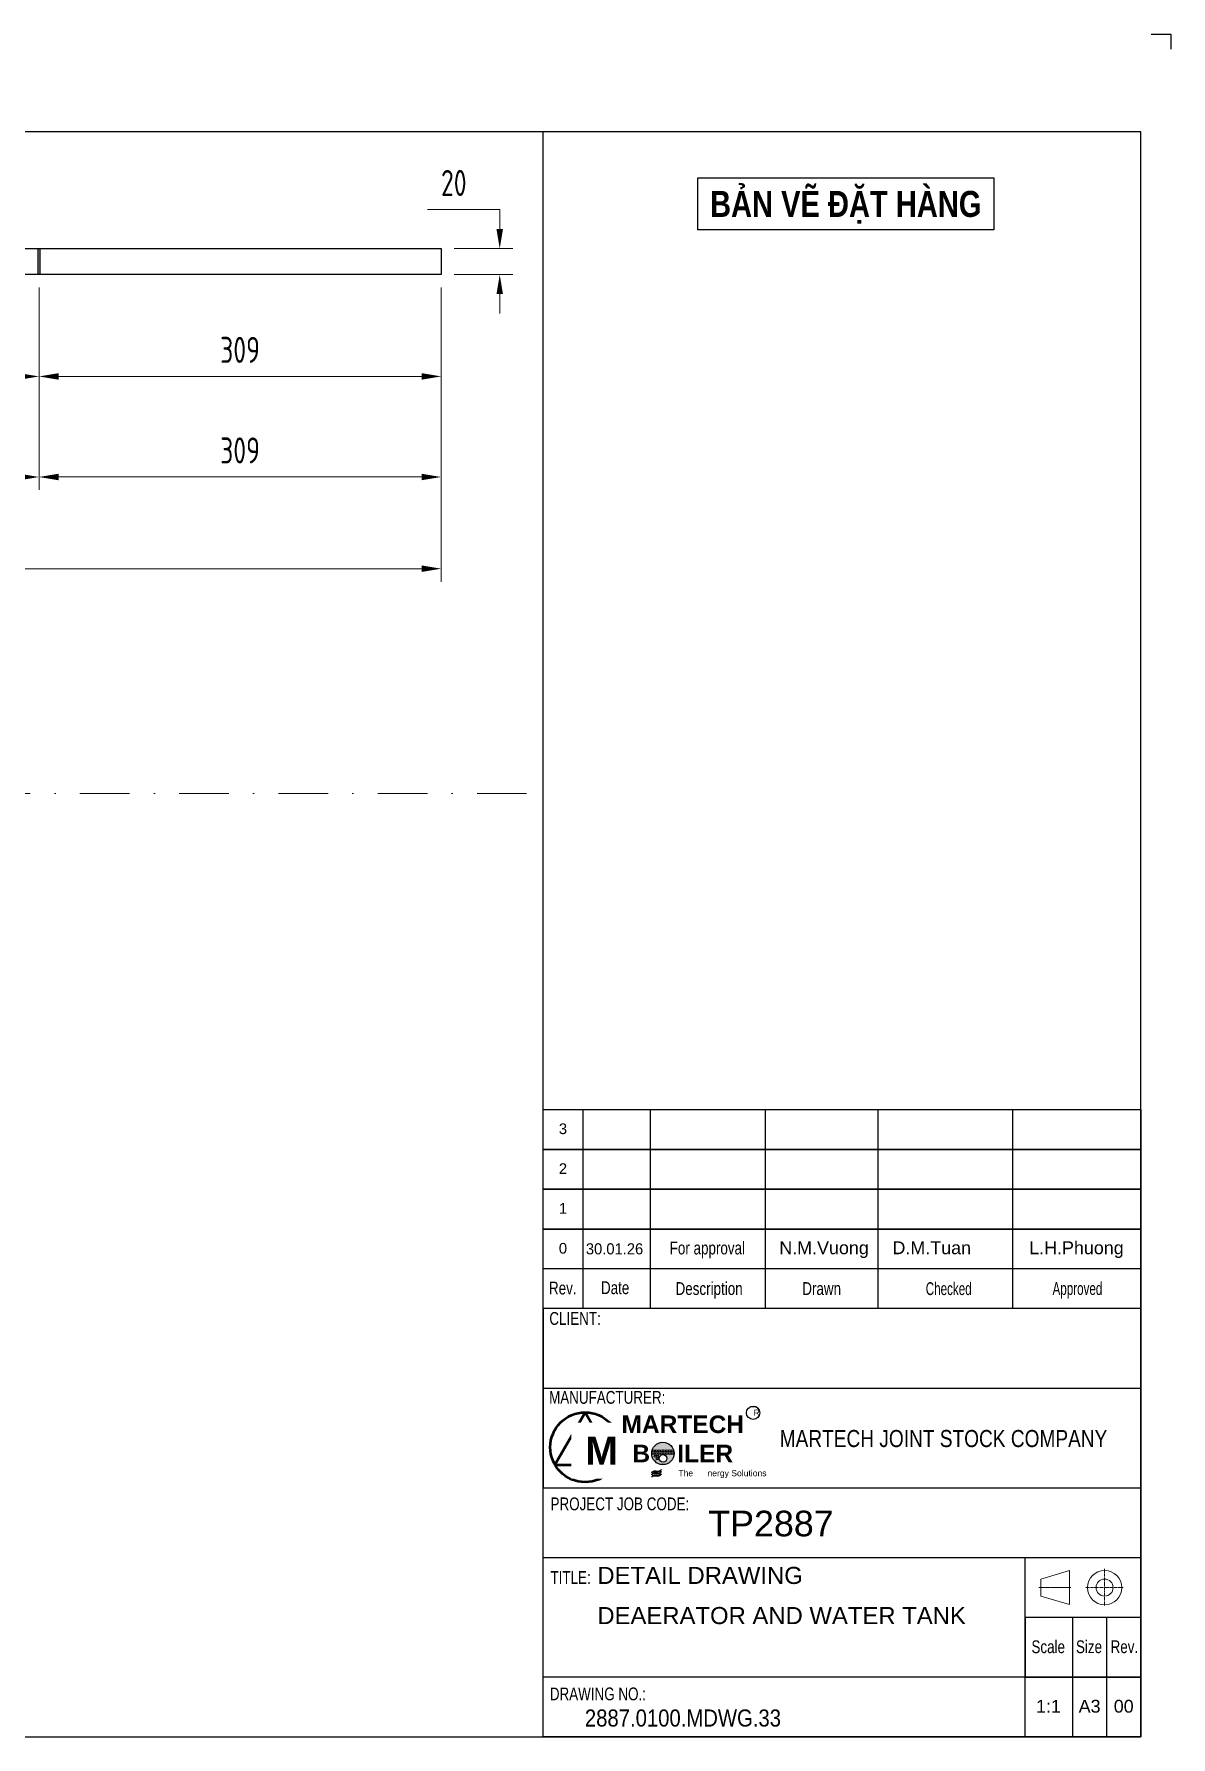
# Model space of a CAD drawing. Header units: millimetres. Extents: x -46397 to 283259, y -8690 to 23983.
# Drawn here: x 241950 to 242823, y -2315 to -1006 of the extents above; entities that cross this region are included whole.
import ezdxf
from ezdxf.enums import TextEntityAlignment as Align

# ---------------------------------------------------------------- set-up
doc = ezdxf.new("R2010")
doc.units = ezdxf.units.MM
doc.linetypes.add('CENTER', pattern=[2, 1.25, -0.25, 0.25, -0.25])
doc.linetypes.add('DASHDOT', pattern=[25.4, 12.7, -6.35, 0, -6.35])
doc.layers.get('Defpoints').update_dxf_attribs({"lineweight": 0})
for name, color, linetype, lineweight in [('AM_8', 1, 'Continuous', 25), ('DAM_8', 1, 'Continuous', 25), ('DCenterline8', 8, 'CENTER', 5), ('Dtext', 255, 'Continuous', 20), ('Long_AM_Box', 5, 'DASHDOT', 9), ('Long_AM_Visible', 30, 'Continuous', 25)]:
    doc.layers.add(name, color=color, linetype=linetype, lineweight=lineweight)
doc.layers.add('DIM', color=8, linetype='Continuous')
doc.styles.add('Chu va so', font='arial.ttf')
doc.styles.add('GHI CHÚ 1', font='isocp_IV25.ttf', dxfattribs={"width": 0.8})
doc.styles.add('GHI CHÚ 2', font='arial.ttf', dxfattribs={"width": 0.8, "height": 1})
doc.styles.add('TCVN', font='arial.ttf')
doc.styles.add('TEXT', font='arial.ttf', dxfattribs={"height": 124})
doc.dimstyles.new('1-30SCALE', dxfattribs={"dimtxt": 75, "dimasz": 75, "dimexe": 37.5, "dimexo": 30, "dimgap": 30, "dimtad": 1, "dimtoh": 1, "dimdec": 0, "dimdsep": 46, "dimtxsty": 'GHI CHÚ 1', "dimcen": 0.09, "dimclrd": 256, "dimclre": 256, "dimclrt": 2, "dimadec": 0, "dimazin": 0, "dimtfac": 1, "dimtdec": 0, "dimtofl": 0, "dimtmove": 0, "dimatfit": 3, "dimfxl": 1, "dimlwd": 0, "dimlwe": 0, "dimarcsym": 0})

# ---------------------------------------------------------------- blocks, each defined once
blk = doc.blocks.new('*U1835')
at = {"lineweight": 25}
for p, q in [((1601.3, 531, 0), (1601.3, 362.4, 0)), ((1658.1, 531, 0), (1658.1, 362.4, 0)), ((1755.4, 531, 0), (1755.4, 362.4, 0)), ((1850.8, 531, 0), (1850.8, 362.4, 0)), ((1964.8, 531, 0), (1964.8, 362.4, 0)), ((1567.6, 295.2), (2073.3, 295.2)), ((2015.6, 101.1, 0), (2015.6, 0)), ((2044.5, 0), (2044.5, 101.1, 0))]:
    blk.add_line(p, q, dxfattribs=at)
at = {"lineweight": 25, "elevation": -0.1}
blk.add_lwpolyline([(2082.1, 1440.9), (2098.8, 1440.9), (2098.8, 1428)], dxfattribs=at)
at = {"lineweight": 25}
for points in [[(0, 0), (2073.3, 0), (2073.3, 1358.1), (0, 1358.1)], [(0, 0), (1567.6, 0), (1567.6, 1358.1), (0, 1358.1)], [(1567.6, 531), (2073.3, 531), (2073.3, 0), (1567.6, 0)], [(1567.6, 531), (2073.3, 531), (2073.3, 497.2), (1567.6, 497.2)], [(1567.6, 497.2), (2073.3, 497.2), (2073.3, 463.5), (1567.6, 463.5)], [(1567.6, 463.5), (2073.3, 463.5), (2073.3, 429.8), (1567.6, 429.8)], [(1567.6, 429.8), (2073.3, 429.8), (2073.3, 396.1), (1567.6, 396.1)], [(1567.6, 210.7), (2073.3, 210.7), (2073.3, 362.4), (1567.6, 362.4)], [(1567.6, 151.7), (2073.3, 151.7), (2073.3, 50.6), (1567.6, 50.6)], [(1975.5, 151.7), (2073.3, 151.7), (2073.3, 0), (1975.5, 0)]]:
    blk.add_lwpolyline(points, close=True, dxfattribs=at)
at = {"lineweight": 50}
blk.add_lwpolyline([(1603.2, 274.6), (1577.6, 230.3), (1628.7, 230.3)], close=True, dxfattribs=at)
at = {"color": 2, "lineweight": 20, "elevation": 0}
blk.add_lwpolyline([(1988.6, 119.2), (2013, 112), (2013, 140.9), (1988.6, 133.6)], close=True, dxfattribs=at)
at = {"lineweight": 25, "elevation": 0}
blk.add_lwpolyline([(1975.5, 50.6), (2073.3, 50.6), (2073.3, 101.1), (1975.5, 101.1)], close=True, dxfattribs=at)
at = {"lineweight": 50}
blk.add_circle((1603.2, 245.1), 29.5, dxfattribs=at)
at = {"color": 2, "lineweight": 20}
for radius in [14.5, 7.23]:
    blk.add_circle((2042.7, 126.4, 0), radius, dxfattribs=at)
at = {"layer": 'DCenterline8', "lineweight": 0, "ltscale": 2}
for p, q in [((2042.7, 142.3, 0), (2042.7, 110.5, 0)), ((2026.8, 126.4, 0), (2058.6, 126.4, 0))]:
    blk.add_line(p, q, dxfattribs=at)
at = {"layer": 'DCenterline8', "lineweight": 0}
blk.add_line((1987, 126.4, 0), (2014.3, 126.4, 0), dxfattribs=at)
at = {"color": 5, "style": 'Chu va so'}
for s, height, width, p in [('For approval', 10.836, 0.75, (1706.6, 408.3, 0)), ('Rev.', 10.84, 0.75, (1584.3, 374.4)), ('Date', 10.84, 0.75, (1628.6, 374.7, 0)), ('Description', 10.836, 0.75, (1708.1, 374, 0)), ('Drawn', 10.84, 0.75, (1803.3, 374, 0)), ('Checked', 10.84, 0.65, (1910.8, 373.9)), ('Approved', 10.84, 0.65, (2019.7, 374, 0)), ('CLIENT:', 10.84, 0.75, (1594.7, 348.7, 0.1)), ('PROJECT JOB CODE:', 10.836, 0.75, (1632.6, 191.8)), ('TITLE:', 10.84, 0.75, (1590.9, 129.5, 0.1)), ('Scale', 10.84, 0.75, (1995, 70.9, 0)), ('Size', 10.84, 0.75, (2029.5, 70.9, 0)), ('Rev. ', 10.84, 0.75, (2061, 70.9, 0)), ('DRAWING NO.:', 10.836, 0.75, (1614, 31, 0.1))]:
    blk.add_text(s, height=height, dxfattribs=dict(at, width=width)).set_placement(p, align=Align.CENTER)
at = {"color": 5, "lineweight": 25, "insert": (1739.4, 252.4, 0), "char_height": 14.448, "width": 333.988, "attachment_point": 4, "style": 'Chu va so'}
blk.add_mtext('\\pxqc;{\\W0.8;MARTECH JOINT STOCK COMPANY}', dxfattribs=at)
at = {"layer": 'Dtext', "ltscale": 0.1}
for tag, p, height, style in [('REV_3', (1580.9, 510.1), 9.03, 'TCVN'), ('FOR_APPROVAL3', (1671.2, 509.5, -0.1), 10.8, 'TCVN'), ('REV_2', (1580.9, 476.4), 9.03, 'TCVN'), ('FOR_APPROVAL2', (1671.2, 475.8, -0.1), 10.8, 'TCVN'), ('REV_1', (1580.9, 442.7), 9.03, 'TCVN'), ('FOR_APPROVAL1', (1671.2, 442, -0.1), 10.8, 'TCVN'), ('REV_0', (1580.9, 409), 9.03, 'TCVN'), ('NGUOI_VE', (1767.5, 408.5, -0.1), 10.8, 'TCVN'), ('NGUOI_KIEM_2', (1863.2, 408.5, -0.1), 10.8, 'TCVN'), ('NGUOI_DUYET', (1978.9, 408.5, -0.1), 10.8, 'TCVN'), ('1.1_A4', (1984.7, 20.6, -0.1), 10.8, 'Chu va so'), ('A4_A4', (2020.7, 20.6, -0.1), 10.8, 'Chu va so'), ('REV.', (2050.4, 20.6, -0.1), 10.8, 'Chu va so')]:
    blk.add_attdef(tag, p, '', height=height, dxfattribs=dict(at, style=style))
for tag, p, height, style, width in [('NGAY_REV03', (1603.8, 509.5, -0.1), 9.39, 'TCVN', 0.95), ('NGAY_REV02', (1603.8, 475.8, -0.1), 9.39, 'TCVN', 0.95), ('NGAY_REV01', (1603.8, 442, -0.1), 9.39, 'TCVN', 0.95), ('NGAY_REV0', (1603.8, 408.3, -0.1), 9.39, 'TCVN', 0.95), ('DWD.NO', (1603, 8.8, -0.1), 14.4, 'Chu va so', 0.85)]:
    blk.add_attdef(tag, p, '', height=height, dxfattribs=dict(at, style=style, width=width))
at = {"layer": 'Dtext', "lineweight": 25, "ltscale": 0.1, "style": 'Chu va so'}
for tag, p, height in [('PROJECT_CODE', (1707.4, 169.8), 21.7), ('TITLE1', (1613.6, 129.5, -0.1), 14.4), ('TITLE2', (1613.6, 95.5, -0.1), 14.4), ('TITLE3', (1613.6, 61.8, -0.1), 14.4)]:
    blk.add_attdef(tag, p, '', height=height, dxfattribs=at)
at = {"insert": (1603.3, 254.1), "char_height": 23.738, "attachment_point": 1, "style": 'TEXT', "bg_fill": 2}
blk.add_mtext('\\pxqc;{\\fArial|b1|i0|c0|p34;M}', dxfattribs=at)
at = {"insert": (1634.7, 272), "char_height": 14.836, "width": 102.18, "attachment_point": 1, "style": 'TEXT', "bg_fill": 2}
blk.add_mtext('\\pxqc;{\\fArial|b1|i0|c0|p34;MARTECH\\PB    ILER}', dxfattribs=at)
h = blk.add_hatch(color=256)
h.dxf.hatch_style = 1
edge = h.paths.add_edge_path()
edge.add_spline(control_points=[(1659.6, 221.9), (1660, 222.2), (1661.8, 223.5), (1665.5, 221.7), (1667.2, 223.8), (1667.8, 224.6)], knot_values=[0, 0, 0, 0, 0.315535, 1.31207, 1.873609, 1.873609, 1.873609, 1.873609], degree=3, periodic=0)
edge.add_spline(control_points=[(1667.8, 224.6), (1667.3, 224.1), (1665.4, 222.3), (1661.2, 224.4), (1659.9, 222.3), (1659.6, 221.9)], knot_values=[0, 0, 0, 0, 0.411397, 1.576501, 1.877595, 1.877595, 1.877595, 1.877595], degree=3, periodic=0)
edge = h.paths.add_edge_path()
edge.add_spline(control_points=[(1659.6, 220), (1660, 220.3), (1661.8, 221.7), (1665.5, 219.8), (1667.2, 222), (1667.8, 222.7)], knot_values=[0, 0, 0, 0, 0.315535, 1.31207, 1.873609, 1.873609, 1.873609, 1.873609], degree=3, periodic=0)
edge.add_spline(control_points=[(1667.8, 222.7), (1667.3, 222.3), (1665.4, 220.4), (1661.2, 222.6), (1659.9, 220.5), (1659.6, 220)], knot_values=[0, 0, 0, 0, 0.411397, 1.576501, 1.877595, 1.877595, 1.877595, 1.877595], degree=3, periodic=0)
at = {"color": 7}
for centre in [(1661.4, 242.1), (1661.4, 239.9), (1662.4, 237.5), (1663.6, 242.1), (1663.6, 239.9), (1664.2, 235.3), (1664.6, 237.5), (1665.8, 242.1), (1665.8, 239.9), (1668, 242.1), (1668, 239.9), (1670.2, 242.1), (1670.2, 239.9), (1672.5, 242.1), (1672.5, 239.9), (1674.7, 242.1), (1674.7, 239.9), (1676.9, 242.1), (1676.9, 239.9)]:
    blk.add_circle(centre, 0.898, dxfattribs=at)
for points in [[(1659.6, 223.6), (1660.5, 224.7), (1666.2, 225.1), (1667.8, 226.3)], [(1659.6, 223.6), (1660.9, 224.4), (1665.8, 224.5), (1667.8, 226.3)], [(1659.6, 221.9), (1660.5, 223), (1666.2, 223.4), (1667.8, 224.6)], [(1659.6, 221.9), (1660.9, 222.7), (1665.8, 222.7), (1667.8, 224.6)], [(1659.6, 220), (1660.5, 221.2), (1666.2, 221.5), (1667.8, 222.7)], [(1659.6, 220), (1660.9, 220.8), (1665.8, 220.9), (1667.8, 222.7)]]:
    blk.add_spline(points, degree=3)
at = {"color": 5, "style": 'Chu va so', "width": 0.75}
blk.add_text('MANUFACTURER:', height=10.836, dxfattribs=at).set_placement((1621.9, 281.9, 0.1), align=Align.CENTER)
at = {"attachment_point": 1, "style": 'TEXT', "bg_fill": 2}
for s, insert, char_height in [('\\pxqc;R', (1745.7, 277), 5.19), ('\\pxqc;The      nergy Solutions', (1682.1, 225.8), 5.193)]:
    blk.add_mtext(s, dxfattribs=dict(at, insert=insert, char_height=char_height))
at = {"layer": 'DAM_8'}
h = blk.add_hatch(color=7, dxfattribs=at)
edge = h.paths.add_edge_path()
edge.add_arc((1669, 239.9), 9.46, 191.4592, 461.3375)
edge.add_arc((1669, 239.9), 9.46, 101.3375, 191.4592)
edge = h.paths.add_edge_path(flags=16)
edge.add_arc((1664.2, 235.3), 0.898, -289.458, 11.4592, ccw=False)
edge.add_arc((1664.2, 235.3), 0.898, 11.4592, 70.542, ccw=False)
edge = h.paths.add_edge_path(flags=16)
edge.add_arc((1676.9, 239.9), 0.898, -211.5113, 11.4592, ccw=False)
edge.add_arc((1676.9, 239.9), 0.898, 11.4592, 148.4887, ccw=False)
edge = h.paths.add_edge_path(flags=16)
edge.add_arc((1662.4, 237.5), 0.898, -304.2526, 11.4592, ccw=False)
edge.add_arc((1662.4, 237.5), 0.898, 11.4592, 55.7474, ccw=False)
edge = h.paths.add_edge_path(flags=16)
edge.add_arc((1676.9, 242.1), 0.898, -200.2428, 11.4592, ccw=False)
edge.add_arc((1676.9, 242.1), 0.898, 11.4592, 159.7572, ccw=False)
edge = h.paths.add_edge_path(flags=16)
edge.add_arc((1674.7, 239.9), 0.898, -219.051, 11.4592, ccw=False)
edge.add_arc((1674.7, 239.9), 0.898, 11.4592, 140.949, ccw=False)
edge = h.paths.add_edge_path(flags=16)
edge.add_arc((1664.6, 237.5), 0.898, -292.0311, 11.4592, ccw=False)
edge.add_arc((1664.6, 237.5), 0.898, 11.4592, 67.9689, ccw=False)
edge = h.paths.add_edge_path(flags=16)
edge.add_arc((1661.4, 239.9), 0.898, -319.4544, 11.4592, ccw=False)
edge.add_arc((1661.4, 239.9), 0.898, 11.4592, 40.5456, ccw=False)
edge = h.paths.add_edge_path(flags=16)
edge.add_arc((1674.7, 242.1), 0.898, -206.0119, 11.4592, ccw=False)
edge.add_arc((1674.7, 242.1), 0.898, 11.4592, 153.9881, ccw=False)
edge = h.paths.add_edge_path(flags=16)
edge.add_arc((1669.1, 235.7), 3.22, -262.499, 11.4592, ccw=False)
edge.add_arc((1669.1, 235.7), 3.22, 11.4592, 97.501, ccw=False)
edge = h.paths.add_edge_path(flags=16)
edge.add_arc((1661.4, 242.1), 0.898, -332.7707, 11.4592, ccw=False)
edge.add_arc((1661.4, 242.1), 0.898, 11.4592, 27.2293, ccw=False)
edge = h.paths.add_edge_path(flags=16)
edge.add_arc((1672.5, 239.9), 0.898, -230.166, 11.4592, ccw=False)
edge.add_arc((1672.5, 239.9), 0.898, 11.4592, 129.834, ccw=False)
edge = h.paths.add_edge_path(flags=16)
edge.add_arc((1663.6, 239.9), 0.898, -307.6137, 11.4592, ccw=False)
edge.add_arc((1663.6, 239.9), 0.898, 11.4592, 52.3863, ccw=False)
edge = h.paths.add_edge_path(flags=16)
edge.add_arc((1670.2, 239.9), 0.898, -246.4575, 11.4592, ccw=False)
edge.add_arc((1670.2, 239.9), 0.898, 11.4592, 113.5425, ccw=False)
edge = h.paths.add_edge_path(flags=16)
edge.add_arc((1665.8, 239.9), 0.898, -290.4056, 11.4592, ccw=False)
edge.add_arc((1665.8, 239.9), 0.898, 11.4592, 69.5944, ccw=False)
edge = h.paths.add_edge_path(flags=16)
edge.add_arc((1672.5, 242.1), 0.898, -215.7954, 11.4592, ccw=False)
edge.add_arc((1672.5, 242.1), 0.898, 11.4592, 144.2046, ccw=False)
edge = h.paths.add_edge_path(flags=16)
edge.add_arc((1668, 239.9), 0.898, -268.4837, 11.4592, ccw=False)
edge.add_arc((1668, 239.9), 0.898, 11.4592, 91.5163, ccw=False)
edge = h.paths.add_edge_path(flags=16)
edge.add_arc((1663.6, 242.1), 0.898, -322.0207, 11.4592, ccw=False)
edge.add_arc((1663.6, 242.1), 0.898, 11.4592, 37.9793, ccw=False)
edge = h.paths.add_edge_path(flags=16)
edge.add_arc((1668, 242.1), 0.898, -267.4803, 11.4592, ccw=False)
edge.add_arc((1668, 242.1), 0.898, 11.4592, 92.5197, ccw=False)
edge = h.paths.add_edge_path(flags=16)
edge.add_arc((1670.2, 242.1), 0.898, -234.0834, 11.4592, ccw=False)
edge.add_arc((1670.2, 242.1), 0.898, 11.4592, 125.9166, ccw=False)
edge = h.paths.add_edge_path(flags=16)
edge.add_arc((1665.8, 242.1), 0.898, -301.7345, 11.4592, ccw=False)
edge.add_arc((1665.8, 242.1), 0.898, 11.4592, 58.2655, ccw=False)
blk.add_circle((1745.3, 274.3), 5.65)
at = {"color": 7}
for centre, radius in [((1669, 239.9), 9.46), ((1669.1, 235.7), 3.22)]:
    blk.add_circle(centre, radius, dxfattribs=at)
blk = doc.blocks.new('*D2440')
at = {"layer": 'Defpoints', "color": 0, "transparency": 16777216}
for p in [(242262.3, -1171, -0.3), (242307.4, -1171), (242262.3, -1191, -0.3)]:
    blk.add_point(p, dxfattribs=at)
at = {"layer": 'DIM', "linetype": 'Continuous', "lineweight": 0, "transparency": 16777216}
for p, q in [((242251.9, -1141), (242307.4, -1141)), ((242307.4, -1156), (242307.4, -1141)), ((242272.3, -1171), (242317.4, -1171)), ((242272.3, -1191), (242317.4, -1191)), ((242307.4, -1206), (242307.4, -1221))]:
    blk.add_line(p, q, dxfattribs=at)
at = {"layer": 'DIM', "transparency": 16777216}
for points in [[(242304.9, -1156), (242309.9, -1156), (242307.4, -1171)], [(242304.9, -1206), (242309.9, -1206), (242307.4, -1191)]]:
    blk.add_solid(points, dxfattribs=at)
at = {"layer": 'DIM', "color": 2, "transparency": 16777216, "insert": (242272.1, -1120.6), "char_height": 20, "attachment_point": 5, "style": 'GHI CHÚ 1'}
blk.add_mtext('20', dxfattribs=at)
blk = doc.blocks.new('*D2436')
at = {"layer": 'Defpoints', "color": 0, "transparency": 16777216}
for p in [(241753.3, -1191, -0.3), (241953.3, -1191, -0.3), (241953.3, -1269.3)]:
    blk.add_point(p, dxfattribs=at)
at = {"layer": 'DIM', "linetype": 'Continuous', "lineweight": 0, "transparency": 16777216}
for p, q in [((241753.3, -1201), (241753.3, -1279.3)), ((241953.3, -1201), (241953.3, -1279.3)), ((241768.3, -1269.3), (241938.3, -1269.3))]:
    blk.add_line(p, q, dxfattribs=at)
at = {"layer": 'DIM', "transparency": 16777216}
for points in [[(241768.3, -1266.8), (241768.3, -1271.8), (241753.3, -1269.3)], [(241938.3, -1266.8), (241938.3, -1271.8), (241953.3, -1269.3)]]:
    blk.add_solid(points, dxfattribs=at)
at = {"layer": 'DIM', "color": 2, "transparency": 16777216, "insert": (241853.3, -1248.9), "char_height": 20, "attachment_point": 5, "style": 'GHI CHÚ 1'}
blk.add_mtext('200', dxfattribs=at)
blk = doc.blocks.new('*D2435')
at = {"layer": 'Defpoints', "color": 0, "transparency": 16777216}
for p in [(241953.3, -1191, -0.3), (242262.3, -1191), (242262.3, -1269.3)]:
    blk.add_point(p, dxfattribs=at)
at = {"layer": 'DIM', "linetype": 'Continuous', "lineweight": 0, "transparency": 16777216}
for p, q in [((241953.3, -1201), (241953.3, -1279.3)), ((242262.3, -1201), (242262.3, -1279.3)), ((241968.3, -1269.3), (242247.3, -1269.3))]:
    blk.add_line(p, q, dxfattribs=at)
at = {"layer": 'DIM', "transparency": 16777216}
for points in [[(241968.3, -1266.8), (241968.3, -1271.8), (241953.3, -1269.3)], [(242247.3, -1266.8), (242247.3, -1271.8), (242262.3, -1269.3)]]:
    blk.add_solid(points, dxfattribs=at)
at = {"layer": 'DIM', "color": 2, "transparency": 16777216, "insert": (242107.8, -1248.9), "char_height": 20, "attachment_point": 5, "style": 'GHI CHÚ 1'}
blk.add_mtext('309', dxfattribs=at)
blk = doc.blocks.new('*D2434')
at = {"layer": 'Defpoints', "color": 0, "transparency": 16777216}
for p in [(240944.3, -1191), (242262.3, -1191), (242262.3, -1417.1)]:
    blk.add_point(p, dxfattribs=at)
at = {"layer": 'DIM', "linetype": 'Continuous', "lineweight": 0, "transparency": 16777216}
for p, q in [((240944.3, -1201), (240944.3, -1427.1)), ((242262.3, -1201), (242262.3, -1427.1)), ((240959.3, -1417.1), (242247.3, -1417.1))]:
    blk.add_line(p, q, dxfattribs=at)
at = {"layer": 'DIM', "transparency": 16777216}
for points in [[(240959.3, -1414.6), (240959.3, -1419.6), (240944.3, -1417.1)], [(242247.3, -1414.6), (242247.3, -1419.6), (242262.3, -1417.1)]]:
    blk.add_solid(points, dxfattribs=at)
at = {"layer": 'DIM', "color": 2, "transparency": 16777216, "insert": (241603.3, -1396.7), "char_height": 20, "attachment_point": 5, "style": 'GHI CHÚ 1'}
blk.add_mtext('1318', dxfattribs=at)
blk = doc.blocks.new('*D2432')
at = {"layer": 'Defpoints', "color": 0, "transparency": 16777216}
for p in [(241053.3, -1191, -0.3), (241953.3, -1191, -0.3), (241953.3, -1346.6)]:
    blk.add_point(p, dxfattribs=at)
at = {"layer": 'DIM', "linetype": 'Continuous', "lineweight": 0, "transparency": 16777216}
for p, q in [((241053.3, -1201), (241053.3, -1356.6)), ((241953.3, -1201), (241953.3, -1356.6)), ((241068.3, -1346.6), (241938.3, -1346.6))]:
    blk.add_line(p, q, dxfattribs=at)
at = {"layer": 'DIM', "transparency": 16777216}
for points in [[(241068.3, -1344.1), (241068.3, -1349.1), (241053.3, -1346.6)], [(241938.3, -1344.1), (241938.3, -1349.1), (241953.3, -1346.6)]]:
    blk.add_solid(points, dxfattribs=at)
at = {"layer": 'DIM', "color": 2, "transparency": 16777216, "insert": (241503.3, -1326.2), "char_height": 20, "attachment_point": 5, "style": 'GHI CHÚ 1'}
blk.add_mtext('900', dxfattribs=at)
blk = doc.blocks.new('*D2431')
at = {"layer": 'Defpoints', "color": 0, "transparency": 16777216}
for p in [(241953.3, -1191, -0.3), (242262.3, -1191), (242262.3, -1346.6)]:
    blk.add_point(p, dxfattribs=at)
at = {"layer": 'DIM', "linetype": 'Continuous', "lineweight": 0, "transparency": 16777216}
for p, q in [((241953.3, -1201), (241953.3, -1356.6)), ((242262.3, -1201), (242262.3, -1356.6)), ((241968.3, -1346.6), (242247.3, -1346.6))]:
    blk.add_line(p, q, dxfattribs=at)
at = {"layer": 'DIM', "transparency": 16777216}
for points in [[(241968.3, -1344.1), (241968.3, -1349.1), (241953.3, -1346.6)], [(242247.3, -1344.1), (242247.3, -1349.1), (242262.3, -1346.6)]]:
    blk.add_solid(points, dxfattribs=at)
at = {"layer": 'DIM', "color": 2, "transparency": 16777216, "insert": (242107.8, -1326.2), "char_height": 20, "attachment_point": 5, "style": 'GHI CHÚ 1'}
blk.add_mtext('309', dxfattribs=at)

msp = doc.modelspace()

# ---------------------------------------------------------------- block references
ref = msp.add_blockref('*U1835', (240916.6, -2315.13, -0.12), dxfattribs=dict(xscale=0.9084576280678549, yscale=0.9084576280678549, zscale=0.9084576280678549))
ref.add_attrib('PROJECT_CODE', 'TP2887', (242467.71, -2160.91, -0.12), dxfattribs={"layer": 'Dtext', "lineweight": 25, "ltscale": 0.1, "height": 19.688, "style": 'Chu va so'})
ref.add_attrib('TITLE1', 'DETAIL DRAWING', (242382.45, -2197.52, -0.2), dxfattribs={"layer": 'Dtext', "lineweight": 25, "ltscale": 0.1, "height": 13.1252, "style": 'Chu va so'})
ref.add_attrib('TITLE2', 'DEAERATOR AND WATER TANK', (242382.45, -2228.38, -0.2), dxfattribs={"layer": 'Dtext', "lineweight": 25, "ltscale": 0.1, "height": 13.1252, "style": 'Chu va so'})
ref.add_attrib('DWD.NO', '2887.0100.MDWG.33', (242372.85, -2307.14, -0.2), dxfattribs={"layer": 'Dtext', "ltscale": 0.1, "height": 13.1252, "style": 'Chu va so', "width": 0.85})
ref.add_attrib('1.1_A4', '1:1', (242719.6, -2296.45, -0.2), dxfattribs={"layer": 'Dtext', "ltscale": 0.1, "height": 9.844, "style": 'Chu va so'})
ref.add_attrib('A4_A4', 'A3', (242752.36, -2296.45, -0.2), dxfattribs={"layer": 'Dtext', "ltscale": 0.1, "height": 9.844, "style": 'Chu va so'})
ref.add_attrib('REV.', '00', (242779.33, -2296.45, -0.2), dxfattribs={"layer": 'Dtext', "ltscale": 0.1, "height": 9.844, "style": 'Chu va so'})
ref.add_attrib('REV_0', '0', (242352.82, -1943.6, -0.12), dxfattribs={"layer": 'Dtext', "ltscale": 0.1, "height": 8.2, "style": 'TCVN'})
ref.add_attrib('NGAY_REV0', '30.01.26', (242373.61, -1944.18, -0.2), dxfattribs={"layer": 'Dtext', "ltscale": 0.1, "height": 8.531, "style": 'TCVN', "width": 0.95})
ref.add_attrib('NGUOI_VE', 'N.M.Vuong', (242522.27, -1944.04, -0.19), dxfattribs={"layer": 'Dtext', "ltscale": 0.1, "height": 9.844, "style": 'TCVN'})
ref.add_attrib('NGUOI_KIEM_2', 'D.M.Tuan', (242609.26, -1944.04, -0.2), dxfattribs={"layer": 'Dtext', "ltscale": 0.1, "height": 9.844, "style": 'TCVN'})
ref.add_attrib('NGUOI_DUYET', 'L.H.Phuong', (242714.33, -1944.04, -0.2), dxfattribs={"layer": 'Dtext', "ltscale": 0.1, "height": 9.844, "style": 'TCVN'})
ref.add_attrib('REV_1', '1', (242352.82, -1912.97, -0.12), dxfattribs={"layer": 'Dtext', "ltscale": 0.1, "height": 8.2, "style": 'TCVN'})
ref.add_attrib('REV_2', '2', (242352.82, -1882.35, -0.12), dxfattribs={"layer": 'Dtext', "ltscale": 0.1, "height": 8.2, "style": 'TCVN'})
ref.add_attrib('REV_3', '3', (242352.82, -1851.72, -0.12), dxfattribs={"layer": 'Dtext', "ltscale": 0.1, "height": 8.2, "style": 'TCVN'})

# ---------------------------------------------------------------- next in the draw order: hatches: boundary and pattern name
at = {"layer": 'AM_8'}
msp.add_hatch(color=256, dxfattribs=at).paths.add_polyline_path([(241952.28, -1171.03), (241952.28, -1191.03), (241954.28, -1191.03), (241954.28, -1171.03)])

# ---------------------------------------------------------------- next in the draw order: linework, layer by layer
at = {"layer": 'Long_AM_Box', "ltscale": 3}
msp.add_line((240916.6, -1589.82, -0.12), (242340.69, -1589.82, -0.12), dxfattribs=at)
at = {"layer": 'Long_AM_Visible', "extrusion": (1, 4.66974e-16, 0)}
for p, q in [((241952.28, -1171.03, -0.29), (241952.28, -1191.03, -0.29)), ((241954.28, -1191.03, -0.29), (241954.28, -1171.03, -0.29))]:
    msp.add_line(p, q, dxfattribs=at)
at = {"layer": 'Long_AM_Visible', "elevation": -0.29}
msp.add_lwpolyline([(240944.28, -1171.03), (242262.28, -1171.03), (242262.28, -1191.03), (240944.28, -1191.03)], close=True, dxfattribs=at)

# ---------------------------------------------------------------- next in the draw order: texts
at = {"insert": (242469.61, -1126.7, -0.2), "char_height": 20, "attachment_point": 1, "style": 'GHI CHÚ 2', "bg_fill": 16, "box_fill_scale": 1.5, "bg_fill_color": 256, "bg_fill_transparency": 0}
msp.add_mtext_dynamic_manual_height_columns('\\pxqc;{\\fArial|b1|i0|c0|p34;BẢN VẼ ĐẶT HÀNG}', width=207.4688, gutter_width=4.01, heights=[0], dxfattribs=at)

# ---------------------------------------------------------------- next in the draw order: dimensions: what is measured, and where the dimension line sits
at = {"layer": 'DIM'}
dim = msp.add_linear_dim(base=(242307.4, -1171.03), p1=(242262.28, -1191.03, -0.29), p2=(242262.28, -1171.03, -0.29), angle=90, dimstyle='1-30SCALE', override={"dimtxt": 20, "dimasz": 15, "dimexe": 10, "dimexo": 10, "dimgap": 10, "dimtmove": 1}, dxfattribs=at)
dim.commit()
dim.dimension.update_dxf_attribs({"geometry": '*D2440', "text_midpoint": (242307.4, -1143.62), "dimtype": 160})
for base, p1, p2, picture, middle in [((242262.28, -1417.08), (240944.28, -1191.03), (242262.28, -1191.03), '*D2434', (241603.28, -1396.69)), ((241953.28, -1346.65), (241053.28, -1191.03, -0.29), (241953.28, -1191.03, -0.3), '*D2432', (241503.28, -1326.22)), ((241953.28, -1269.29), (241753.28, -1191.03, -0.29), (241953.28, -1191.03, -0.29), '*D2436', (241853.28, -1248.9)), ((242262.28, -1269.29), (241953.28, -1191.03, -0.29), (242262.28, -1191.03), '*D2435', (242107.78, -1248.86)), ((242262.28, -1346.65), (241953.28, -1191.03, -0.3), (242262.28, -1191.03), '*D2431', (242107.78, -1326.22))]:
    dim = msp.add_linear_dim(base=base, p1=p1, p2=p2, dimstyle='1-30SCALE', override={"dimtxt": 20, "dimasz": 15, "dimexe": 10, "dimexo": 10, "dimgap": 10, "dimtmove": 1}, dxfattribs=at)
    dim.commit()
    dim.dimension.update_dxf_attribs({"geometry": picture, "text_midpoint": middle})

doc.saveas('drawing.dxf')
